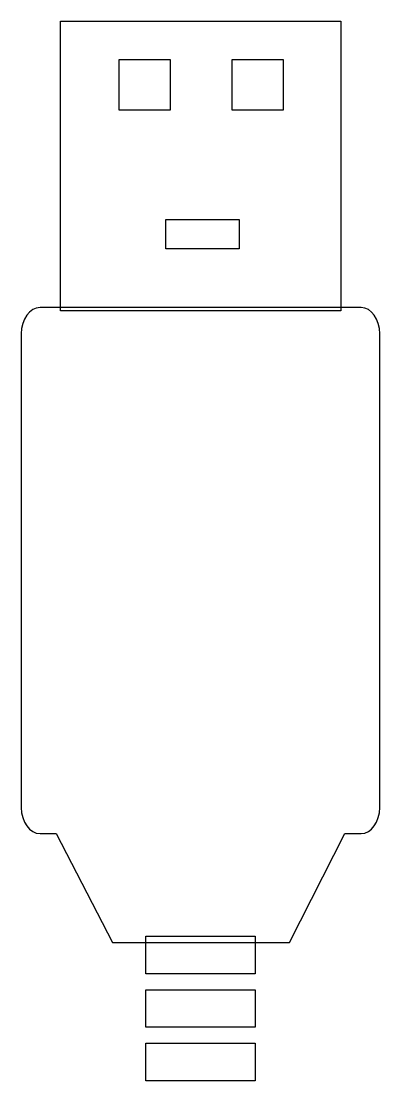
# Model space of a CAD drawing. Header units: millimetres. Extents: x -4 to 4, y 0 to 23.5.
import ezdxf

# ---------------------------------------------------------------- set-up
doc = ezdxf.new("R2010")
doc.units = ezdxf.units.MM
doc.layers.get('0').update_dxf_attribs({"lineweight": 25, "true_color": 0xffffff})

msp = doc.modelspace()

# ---------------------------------------------------------------- linework, layer by layer
for p, q in [((-3.1018, 17.05552), (-3.1018, 23.46942)), ((-3.1018, 23.46942), (3.1028, 23.46942)), ((3.1028, 23.46942), (3.1028, 17.05552)), ((-1.7963, 21.49742), (-1.7963, 22.62452)), ((-1.7963, 22.62452), (-0.6692, 22.62452)), ((-0.6692, 22.62452), (-0.6692, 21.49742)), ((0.7007, 21.49742), (0.7007, 22.62452)), ((0.7007, 22.62452), (1.8278, 22.62452)), ((1.8278, 22.62452), (1.8278, 21.49742)), ((-0.6692, 21.49742), (-1.7963, 21.49742)), ((1.8278, 21.49742), (0.7007, 21.49742)), ((-0.7669, 18.42706), (-0.7669, 19.07922)), ((-0.7669, 19.07922), (0.8528, 19.07922)), ((0.8528, 19.07922), (0.8528, 18.42706)), ((0.8528, 18.42706), (-0.7669, 18.42706)), ((3.5538, 17.12702), (-3.5522, 17.12702)), ((3.1028, 17.05552), (-3.1018, 17.05552)), ((-3.9682, 16.54802), (-3.9682, 6.05502)), ((3.9688, 6.05502), (3.9688, 16.54802)), ((3.9688, 16.54802), (3.9688, 16.54802)), ((-3.5522, 5.47602), (-3.1962, 5.47602)), ((-3.1962, 5.47602), (-1.9482, 3.06502)), ((1.9718, 3.06502), (3.1948, 5.47602)), ((3.1948, 5.47602), (3.5538, 5.47602)), ((-1.9482, 3.06502), (1.9718, 3.06502)), ((-1.2088, 2.371), (-1.2088, 3.20102)), ((-1.2088, 3.20102), (1.2088, 3.20102)), ((1.2088, 3.20102), (1.2088, 2.371)), ((1.2088, 2.371), (-1.2088, 2.371)), ((-1.2088, 1.185), (-1.2088, 2.01502)), ((-1.2088, 2.01502), (1.2088, 2.01502)), ((1.2088, 2.01502), (1.2088, 1.185)), ((1.2088, 1.185), (-1.2088, 1.185)), ((-1.2088, 0), (-1.2088, 0.83002)), ((-1.2088, 0.83002), (1.2088, 0.83002)), ((1.2088, 0.83002), (1.2088, 0)), ((1.2088, 0), (-1.2088, 0))]:
    msp.add_line(p, q)
for points in [[(-3.5522, 17.12702), (-3.7822, 17.12702), (-3.9682, 16.86802), (-3.9682, 16.54802)], [(3.9688, 16.54802), (3.9688, 16.86802), (3.7828, 17.12702), (3.5538, 17.12702)], [(-3.9682, 6.05502), (-3.9682, 5.73502), (-3.7822, 5.47602), (-3.5522, 5.47602)], [(3.5538, 5.47602), (3.7828, 5.47602), (3.9688, 5.73502), (3.9688, 6.05502)]]:
    msp.add_open_spline(points, degree=3)

doc.saveas('drawing.dxf')
